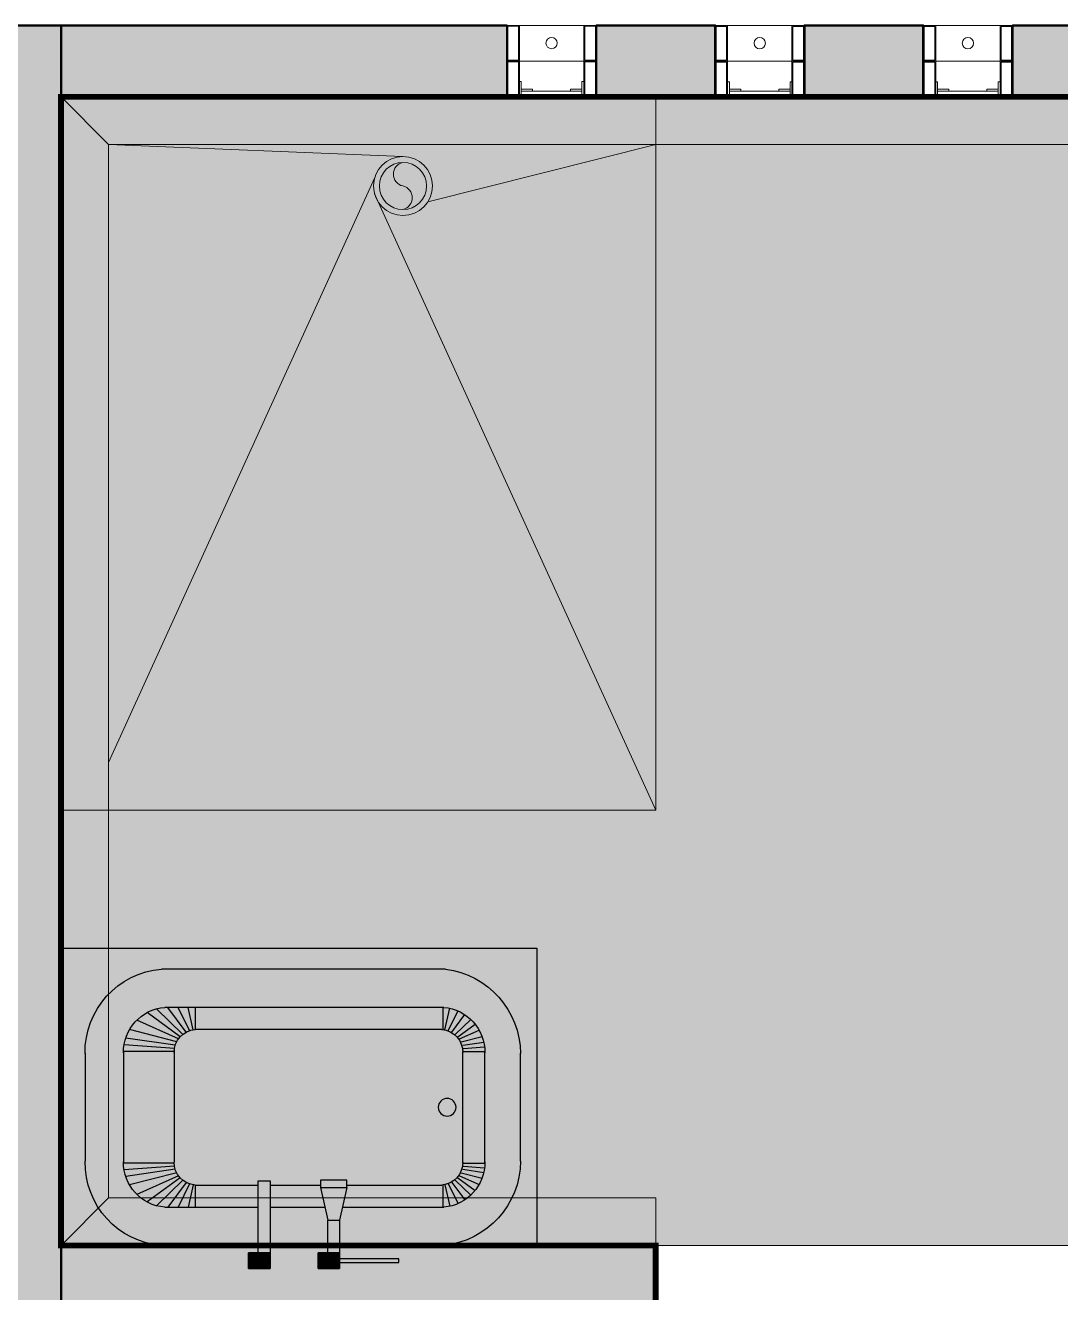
# Model space of a CAD drawing. Header units: metres. Extents: x 167 to 250, y 44 to 219.
# Drawn here: x 182.473 to 184.214, y 120.749 to 122.881 of the extents above; entities that cross this region are included whole.
import ezdxf

# ---------------------------------------------------------------- set-up
doc = ezdxf.new("R2010")
doc.units = ezdxf.units.M
for name, color, linetype, lineweight in [('A-MURO', 7, 'Continuous', 50), ('A-PISO -ACHU', 55, 'Continuous', 0), ('A-PLAN-ACHU4', 251, 'Continuous', 5), ('A-PLAN-ACHU5', 252, 'Continuous', 5), ('H_ACCESORIOS DESAGUES', 160, 'Continuous', 20)]:
    doc.layers.add(name, color=color, linetype=linetype, lineweight=lineweight)
doc.layers.add('A_MOBILIARIO', color=8, linetype='Continuous')
pattern_1 = [(0, (0, -0.2311683247949077), (0, 6.985), [5.08, -1.905]), (90, (0, -0.2311683247949077), (-6.985, 4.277078946022131e-16), [5.08, -1.905])]
pattern_2 = [(0, (0, 0), (0, 6.985), [5.08, -1.905]), (90, (0, 0), (-6.985, 4.277078946022131e-16), [5.08, -1.905])]
pattern_3 = [(0, (4.547473508864641e-13, -0.6247219652223066), (0, 6.985), [5.08, -1.905]), (90, (4.547473508864641e-13, -0.6247219652223066), (-6.985, 4.277078946022131e-16), [5.08, -1.905])]

# ---------------------------------------------------------------- blocks, each defined once
blk = doc.blocks.new('Ventana')
at = {"layer": 'A-PLAN-ACHU4', "lineweight": 0}
blk.add_lwpolyline([(70.01134361059218, 22.30446699201386), (70.01134361059218, 22.18446699201385), (69.86134361059217, 22.18446699201385), (69.86134361059217, 22.30446699201386)], close=True, dxfattribs=at)
at = {"layer": 'A-PLAN-ACHU5', "lineweight": 0}
for points in [[(69.86134402153235, 22.24446699201391), (69.86134473654525, 22.30446699201386), (69.88215901050003, 22.30446699201386), (69.88215829548713, 22.24446699201391)], [(69.8628440215322, 22.24596699201376), (69.8628447365451, 22.30296699201401), (69.88065901050018, 22.30296699201401), (69.88065829548728, 22.24596699201376)], [(69.9905308914555, 22.24446699201391), (69.99053103452948, 22.30446699201386), (69.8821584385611, 22.30446699201386), (69.88215829548713, 22.24446699201391)], [(69.90755901050002, 22.30446699201386), (69.88215901050003, 22.30446699201386), (69.88215901050003, 22.27906699201387), (69.88535901050014, 22.27906699201387), (69.88535901050014, 22.30126699201375), (69.90755901050002, 22.30126699201375)], [(69.9651316228184, 22.30445149074714), (69.9905316228184, 22.30445149074714), (69.9905316228184, 22.27905149074715), (69.98733162281829, 22.27905149074715), (69.98733162281829, 22.30125149074703), (69.9651316228184, 22.30125149074703)], [(70.01134516541029, 22.24446699201391), (70.01134473654534, 22.30446699201386), (69.99053046259056, 22.30446699201386), (69.9905308914555, 22.24446699201391)], [(70.00984516541044, 22.24596699201376), (70.00984473654549, 22.30296699201401), (69.9920304625904, 22.30296699201401), (69.99203089145536, 22.24596699201376)], [(69.88535901049968, 22.29496699201374), (69.90435901049992, 22.29496699201374), (69.90435901049992, 22.29176699201409), (69.88535901049968, 22.29176699201409)], [(69.98733162281874, 22.29495149074702), (69.96833162281851, 22.29495149074702), (69.96833162281851, 22.29175149074737), (69.98733162281874, 22.29175149074737)], [(69.86134330651944, 22.18446699201397), (69.86134402153235, 22.24446699201391), (69.88215829548713, 22.24446699201391), (69.88215758047423, 22.18446699201397)], [(69.8628433065193, 22.18596699201382), (69.8628440215322, 22.24296699201406), (69.88065829548728, 22.24296699201406), (69.88065758047438, 22.18596699201382)], [(69.9905301764426, 22.18446699201397), (69.99053031951658, 22.24446699201391), (69.8821577235482, 22.24446699201391), (69.88215758047423, 22.18446699201397)], [(70.01134445039739, 22.18446699201397), (70.01134402153244, 22.24446699201391), (69.99052974757765, 22.24446699201391), (69.9905301764426, 22.18446699201397)], [(70.00984445039754, 22.18596699201382), (70.00984402153259, 22.24296699201406), (69.9920297475775, 22.24296699201406), (69.99203017644246, 22.18596699201382)]]:
    blk.add_lwpolyline(points, close=True, dxfattribs=at)
at = {"layer": 'A-PLAN-ACHU5', "lineweight": 0, "elevation": -1.201708993585166e-09}
blk.add_lwpolyline([(69.88535901050014, 22.30126699201375), (69.98733162281829, 22.30125149074703), (69.98733162281829, 22.29495149074702), (69.88535901050014, 22.29496699201374)], close=True, dxfattribs=at)
at = {"layer": 'A-PLAN-ACHU5', "lineweight": 0}
blk.add_circle((69.93634473654552, 22.21423897682345), 0.009524999999939611, dxfattribs=at)
blk = doc.blocks.new('sifon')
at = {"lineweight": 0, "transparency": 33554508}
blk.add_hatch(color=252, dxfattribs=at).paths.add_polyline_path([(0, 0, -0.8103451215678315), (2.916005458218996e-07, 0.0397030834723059, -1), (-2.781627329371523e-07, -0.03970308336032569, 0.7863031093906079)])
at = {"color": 252, "lineweight": 0}
for centre, radius in [((0, -8.041862453733728e-10), 0.04945932076248262), ((0, 0), 0.03970308854337931)]:
    blk.add_circle(centre, radius, dxfattribs=at)
for centre, radius, start, end in [((0.004205665318376355, 0.01985151200499217, 2.61930414847953e-06), 0.02029212177329212, 101.9607780547418, 258.038420754303), ((-0.004818817280992274, -0.01985152241929606, 2.61930414847953e-06), 0.02042800631120464, 283.6434388831337, 76.35575910364949)]:
    blk.add_arc(centre, radius, start, end, dxfattribs=at)
blk = doc.blocks.new('LAVACOLAS PLANTA')
at = {"layer": 'A_MOBILIARIO', "true_color": 0xffffff}
h = blk.add_hatch(color=7, dxfattribs=at)
h.dxf.hatch_style = 1
h.paths.add_polyline_path([(3251.488809055902, 1626.758733589742), (3251.481363411084, 1626.758733589742), (3251.481363411084, 1626.723733589743), (3251.488809055902, 1626.723733589743)])
h = blk.add_hatch(color=7, dxfattribs=at)
h.dxf.hatch_style = 1
h.paths.add_polyline_path([(3251.502727326055, 1626.758733589742), (3251.488809055902, 1626.758733589742), (3251.488809055902, 1626.723733589743), (3251.502727326055, 1626.723733589743)])
h = blk.add_hatch(color=7, dxfattribs=at)
h.dxf.hatch_style = 1
h.paths.add_polyline_path([(3251.529674130101, 1626.758733589742), (3251.502727326055, 1626.758733589742), (3251.502727326055, 1626.723733589743), (3251.529674130101, 1626.723733589743)])
h = blk.add_hatch(color=7, dxfattribs=at)
h.dxf.hatch_style = 1
h.paths.add_polyline_path([(3251.64537983328, 1626.758733589742), (3251.637934188462, 1626.758733589742), (3251.637934188462, 1626.723733589743), (3251.64537983328, 1626.723733589743)])
h = blk.add_hatch(color=7, dxfattribs=at)
h.dxf.hatch_style = 1
h.paths.add_polyline_path([(3251.659298103433, 1626.758733589742), (3251.64537983328, 1626.758733589742), (3251.64537983328, 1626.723733589743), (3251.659298103433, 1626.723733589743)])
h = blk.add_hatch(color=7, dxfattribs=at)
h.dxf.hatch_style = 1
h.paths.add_polyline_path([(3251.686244907479, 1626.758733589742), (3251.659298103433, 1626.758733589742), (3251.659298103433, 1626.723733589743), (3251.686244907479, 1626.723733589743)])
h = blk.add_hatch(color=7, dxfattribs=at)
h.dxf.hatch_style = 1
h.paths.add_polyline_path([(3251.819531198038, 1626.745407284534), (3251.686244907479, 1626.745407284534), (3251.686244907479, 1626.737059894951), (3251.819531198038, 1626.737059894951)])
h = blk.add_hatch(dxfattribs=at)
h.set_pattern_fill('ANGLE')
h.set_pattern_definition(pattern_1)
h.paths.add_polyline_path([(3251.488809055902, 1626.717760152308), (3251.481363411083, 1626.717760152308), (3251.481363411083, 1626.682760152308), (3251.488809055902, 1626.682760152308)])
h = blk.add_hatch(dxfattribs=at)
h.set_pattern_fill('ANGLE')
h.set_pattern_definition(pattern_3)
h.paths.add_polyline_path([(3251.488809055902, 1626.717760152311), (3251.481363411084, 1626.717760152311), (3251.481363411084, 1626.682760152311), (3251.488809055902, 1626.682760152311)])
h = blk.add_hatch(dxfattribs=at)
h.set_pattern_fill('ANGLE')
h.set_pattern_definition(pattern_1)
h.paths.add_polyline_path([(3251.502727326055, 1626.717760152308), (3251.488809055902, 1626.717760152308), (3251.488809055902, 1626.682760152308), (3251.502727326055, 1626.682760152308)])
h = blk.add_hatch(dxfattribs=at)
h.set_pattern_fill('ANGLE')
h.set_pattern_definition(pattern_3)
h.paths.add_polyline_path([(3251.502727326055, 1626.717760152311), (3251.488809055902, 1626.717760152311), (3251.488809055902, 1626.682760152311), (3251.502727326055, 1626.682760152311)])
h = blk.add_hatch(color=7, dxfattribs=at)
h.dxf.hatch_style = 1
h.paths.add_polyline_path([(3251.529674130101, 1626.723733589743), (3251.502727326055, 1626.723733589743), (3251.502727326055, 1626.561233589742), (3251.529674130101, 1626.561233589742)])
h = blk.add_hatch(dxfattribs=at)
h.set_pattern_fill('ANGLE')
h.set_pattern_definition(pattern_1)
h.paths.add_polyline_path([(3251.529674130101, 1626.717760152308), (3251.502727326055, 1626.717760152308), (3251.502727326055, 1626.682760152308), (3251.529674130101, 1626.682760152308)])
h = blk.add_hatch(dxfattribs=at)
h.set_pattern_fill('ANGLE')
h.set_pattern_definition(pattern_3)
h.paths.add_polyline_path([(3251.529674130101, 1626.717760152311), (3251.502727326055, 1626.717760152311), (3251.502727326055, 1626.682760152311), (3251.529674130101, 1626.682760152311)])
h = blk.add_hatch(dxfattribs=at)
h.set_pattern_fill('ANGLE')
h.set_pattern_definition(pattern_1)
h.paths.add_polyline_path([(3251.64537983328, 1626.717760152308), (3251.637934188461, 1626.717760152308), (3251.637934188461, 1626.682760152308), (3251.64537983328, 1626.682760152308)])
h = blk.add_hatch(dxfattribs=at)
h.set_pattern_fill('ANGLE')
h.set_pattern_definition(pattern_3)
h.paths.add_polyline_path([(3251.64537983328, 1626.717760152311), (3251.637934188462, 1626.717760152311), (3251.637934188462, 1626.682760152311), (3251.64537983328, 1626.682760152311)])
h = blk.add_hatch(dxfattribs=at)
h.set_pattern_fill('ANGLE')
h.set_pattern_definition(pattern_1)
h.paths.add_polyline_path([(3251.659298103433, 1626.717760152308), (3251.64537983328, 1626.717760152308), (3251.64537983328, 1626.682760152308), (3251.659298103433, 1626.682760152308)])
h = blk.add_hatch(dxfattribs=at)
h.set_pattern_fill('ANGLE')
h.set_pattern_definition(pattern_3)
h.paths.add_polyline_path([(3251.659298103433, 1626.717760152311), (3251.64537983328, 1626.717760152311), (3251.64537983328, 1626.682760152311), (3251.659298103433, 1626.682760152311)])
h = blk.add_hatch(color=7, dxfattribs=at)
h.dxf.hatch_style = 1
h.paths.add_polyline_path([(3251.686244907479, 1626.723733589743), (3251.659298103433, 1626.723733589743), (3251.659298103433, 1626.649681158688), (3251.686244907479, 1626.649681158688)])
h = blk.add_hatch(dxfattribs=at)
h.set_pattern_fill('ANGLE')
h.set_pattern_definition(pattern_1)
h.paths.add_polyline_path([(3251.686244907479, 1626.717760152308), (3251.659298103433, 1626.717760152308), (3251.659298103433, 1626.682760152308), (3251.686244907479, 1626.682760152308)])
h = blk.add_hatch(dxfattribs=at)
h.set_pattern_fill('ANGLE')
h.set_pattern_definition(pattern_3)
h.paths.add_polyline_path([(3251.686244907479, 1626.717760152311), (3251.659298103433, 1626.717760152311), (3251.659298103433, 1626.682760152311), (3251.686244907479, 1626.682760152311)])
h = blk.add_hatch(color=7, dxfattribs=at)
h.dxf.hatch_style = 1
h.paths.add_polyline_path([(3251.921708842788, 1626.706955895796), (3251.28642775508, 1626.707017299857, 0.3962541799011419), (3251.113096587114, 1626.517290187227), (3251.113096587114, 1626.274465452108, 0.3952630296530321), (3251.285489396937, 1626.08450880168), (3251.92448017197, 1626.084389128555, 0.3776741057271244), (3252.093326269208, 1626.276038848499), (3252.09334068335, 1626.515688733965, 0.3829109296517303)])
h = blk.add_hatch(dxfattribs=at)
h.set_pattern_fill('ANGLE')
h.set_pattern_definition(pattern_1)
h.paths.add_polyline_path([(3251.819531198037, 1626.7044338471), (3251.686244907479, 1626.7044338471), (3251.686244907479, 1626.696086457516), (3251.819531198037, 1626.696086457516)])
h = blk.add_hatch(dxfattribs=at)
h.set_pattern_fill('ANGLE')
h.set_pattern_definition(pattern_3)
h.paths.add_polyline_path([(3251.819531198038, 1626.704433847103), (3251.686244907479, 1626.704433847103), (3251.686244907479, 1626.696086457519), (3251.819531198038, 1626.696086457519)])
h = blk.add_hatch(dxfattribs=at)
h.set_pattern_fill('ANGLE')
h.set_pattern_definition(pattern_2)
h.paths.add_polyline_path([(3252.063334069543, 1626.522146810148, 0.3865215948095206), (3251.92448017197, 1626.670561256979), (3251.290656676982, 1626.670724622117, 0.3949233594127352), (3251.149572969183, 1626.519961618757), (3251.149572969183, 1626.271488766777, 0.390683330516218), (3251.288442669099, 1626.120889128555), (3251.92448017197, 1626.120889128555, 0.3948568406460685), (3252.063334069543, 1626.273673958168)])
h = blk.add_hatch(dxfattribs=at)
h.set_pattern_fill('ANGLE')
h.set_pattern_definition(pattern_2)
h.paths.add_polyline_path([(3252.063334069543, 1626.517290187195, 0.3957491710551744), (3251.92448017197, 1626.670561256979), (3251.289199084255, 1626.67062266104, 0.3972311431079816), (3251.149596587114, 1626.517290187118), (3251.149596587114, 1626.274160198339, 0.3957872193785741), (3251.288442669102, 1626.120889128555), (3251.92448017197, 1626.120889128555, 0.3948568405847457), (3252.063334069543, 1626.273673958136)])
h = blk.add_hatch(dxfattribs=at)
h.set_pattern_fill('ANGLE')
h.set_pattern_definition(pattern_1)
h.paths.add_polyline_path([(3251.529674130101, 1626.682760152308), (3251.502727326055, 1626.682760152308), (3251.502727326055, 1626.520260152308), (3251.529674130101, 1626.520260152308)])
h = blk.add_hatch(dxfattribs=at)
h.set_pattern_fill('ANGLE')
h.set_pattern_definition(pattern_3)
h.paths.add_polyline_path([(3251.529674130101, 1626.682760152311), (3251.502727326055, 1626.682760152311), (3251.502727326055, 1626.520260152311), (3251.529674130101, 1626.520260152311)])
h = blk.add_hatch(dxfattribs=at)
h.set_pattern_fill('ANGLE')
h.set_pattern_definition(pattern_1)
h.paths.add_polyline_path([(3251.686244907479, 1626.682760152308), (3251.659298103433, 1626.682760152308), (3251.659298103433, 1626.608707721253), (3251.686244907479, 1626.608707721253)])
h = blk.add_hatch(dxfattribs=at)
h.set_pattern_fill('ANGLE')
h.set_pattern_definition(pattern_3)
h.paths.add_polyline_path([(3251.686244907479, 1626.682760152311), (3251.659298103433, 1626.682760152311), (3251.659298103433, 1626.608707721257), (3251.686244907479, 1626.608707721257)])
h = blk.add_hatch(color=7, dxfattribs=at)
h.dxf.hatch_style = 1
h.paths.add_polyline_path([(3251.686244907479, 1626.649681158688), (3251.659298103433, 1626.649681158688), (3251.643352947874, 1626.576229949667), (3251.702190063039, 1626.576229949667)])
h = blk.add_hatch(dxfattribs=at)
h.set_pattern_fill('ANGLE')
h.set_pattern_definition(pattern_1)
h.paths.add_polyline_path([(3251.686244907479, 1626.608707721253), (3251.659298103433, 1626.608707721253), (3251.643352947873, 1626.535256512232), (3251.702190063038, 1626.535256512232)])
h = blk.add_hatch(dxfattribs=at)
h.set_pattern_fill('ANGLE')
h.set_pattern_definition(pattern_3)
h.paths.add_polyline_path([(3251.686244907479, 1626.608707721257), (3251.659298103433, 1626.608707721257), (3251.643352947874, 1626.535256512235), (3251.702190063039, 1626.535256512235)])
h = blk.add_hatch(color=7, dxfattribs=at)
h.dxf.hatch_style = 1
h.paths.add_polyline_path([(3251.702190063039, 1626.576229949667), (3251.643352947874, 1626.576229949667), (3251.643352947874, 1626.560131214347), (3251.702190063039, 1626.560131214347)])
h = blk.add_hatch(dxfattribs=at)
h.set_pattern_fill('ANGLE')
h.set_pattern_definition(pattern_1)
h.paths.add_polyline_path([(3251.702190063038, 1626.535256512232), (3251.643352947873, 1626.535256512232), (3251.643352947873, 1626.519157776912), (3251.702190063038, 1626.519157776912)])
h = blk.add_hatch(dxfattribs=at)
h.set_pattern_fill('ANGLE')
h.set_pattern_definition(pattern_3)
h.paths.add_polyline_path([(3251.702190063039, 1626.535256512235), (3251.643352947874, 1626.535256512235), (3251.643352947874, 1626.519157776915), (3251.702190063039, 1626.519157776915)])
at = {"layer": 'A_MOBILIARIO'}
for points in [[(3251.529674130101, 1626.758733589742), (3251.529674130101, 1626.723733589743), (3251.481363411084, 1626.723733589743), (3251.481363411084, 1626.758733589742)], [(3251.481363411084, 1626.758733589742), (3251.481363411084, 1626.723733589743), (3251.488809055902, 1626.723733589743), (3251.488809055902, 1626.758733589742)], [(3251.529674130101, 1626.561233589742), (3251.529674130101, 1626.758733589742), (3251.502727326055, 1626.758733589742), (3251.502727326055, 1626.561233589742)], [(3251.637934188462, 1626.758733589742), (3251.637934188462, 1626.723733589743), (3251.64537983328, 1626.723733589743), (3251.64537983328, 1626.758733589742)], [(3251.686244907479, 1626.758733589742), (3251.686244907479, 1626.723733589743), (3251.637934188462, 1626.723733589743), (3251.637934188462, 1626.758733589742)], [(3251.819531198038, 1626.737059894951), (3251.686244907479, 1626.737059894951), (3251.686244907479, 1626.745407284534), (3251.819531198038, 1626.745407284534)], [(3251.643352947874, 1626.576229949667), (3251.702190063039, 1626.576229949667), (3251.702190063039, 1626.560131214347), (3251.643352947874, 1626.560131214347)]]:
    blk.add_lwpolyline(points, close=True, dxfattribs=at)
for points in [[(3251.686244907479, 1626.649681158688), (3251.686244907479, 1626.758733589742), (3251.659298103433, 1626.758733589742), (3251.659298103433, 1626.649681158688)], [(3251.28642775508, 1626.707017299857), (3251.502727326055, 1626.706996393093)], [(3251.529674130101, 1626.706993788508), (3251.659298103433, 1626.706981259505)], [(3251.686244907479, 1626.706978654921), (3251.921708842794, 1626.706955895796)], [(3251.643352947874, 1626.576229949667), (3251.659298103433, 1626.649681158688)], [(3251.659298103433, 1626.649681158688), (3251.686244907479, 1626.649681158688)], [(3251.702190063039, 1626.576229949667), (3251.686244907479, 1626.649681158688)], [(3251.326883536905, 1626.554265354364), (3251.252642461441, 1626.608920898439)], [(3251.332930775798, 1626.559938690072), (3251.273860550486, 1626.617437598678)], [(3251.292488247403, 1626.620725192769), (3251.502727326055, 1626.620725192769)], [(3251.340434783623, 1626.564899540717), (3251.299779276669, 1626.62072519277)], [(3251.348514549334, 1626.56840824264), (3251.322701846333, 1626.62072519277)], [(3251.356237814916, 1626.570342426143), (3251.344995851101, 1626.62072519277)], [(3251.360616974526, 1626.570889128557), (3251.360616974526, 1626.62072519277)], [(3251.529674130101, 1626.620725192769), (3251.653012197631, 1626.620725192769)], [(3251.692530813281, 1626.620725192769), (3251.920434593662, 1626.62072519277)], [(3251.918758244062, 1626.570889128557), (3251.918758244062, 1626.62072519277)], [(3251.923137403673, 1626.570342426143), (3251.933928813837, 1626.618705960204)], [(3251.930860669254, 1626.56840824264), (3251.952676303137, 1626.612623969672)], [(3251.938940434965, 1626.564899540717), (3251.967751963683, 1626.604461767284)], [(3251.323394719639, 1626.549967418841), (3251.229490138252, 1626.591752408954)], [(3251.659298103433, 1626.576229949667), (3251.686244907479, 1626.576229949667)], [(3251.946444442791, 1626.559938690072), (3251.981267922947, 1626.593835836939)], [(3251.952491681684, 1626.554265354364), (3251.991375460428, 1626.582891206963)], [(3251.316017272281, 1626.535314516717), (3251.204689797048, 1626.55171677371)], [(3251.319419725425, 1626.543536272219), (3251.213199682643, 1626.570651843194)], [(3251.360616974526, 1626.570889128557), (3251.502727326055, 1626.570889128557)], [(3251.529674130101, 1626.570889128557), (3251.643352947874, 1626.570889128557)], [(3251.702190063039, 1626.570889128557), (3251.916389015363, 1626.570889128557)], [(3251.95598049895, 1626.549967418841), (3252.000279589713, 1626.569679311938)], [(3251.959955493164, 1626.543536272219), (3252.006890795547, 1626.555517791805)], [(3251.113096587114, 1626.274160198339), (3251.113096587114, 1626.517290187195)], [(3251.199572969183, 1626.269701358811), (3251.199572969183, 1626.521749026722)], [(3251.313671920346, 1626.521232285072), (3251.199588771526, 1626.521749026722)], [(3251.314362374535, 1626.528427645419), (3251.200930988517, 1626.53647627317)], [(3251.313664104758, 1626.267010566494), (3251.313664104758, 1626.519058234405)], [(3251.963334069543, 1626.521749026718), (3251.963334069543, 1626.269701358821)], [(3251.963357946307, 1626.535314516717), (3252.010848402841, 1626.542311447809)], [(3251.965012844054, 1626.528427645419), (3252.012653386642, 1626.531808023695)], [(3251.965703298243, 1626.521232285072), (3252.013334069543, 1626.521448029497)], [(3252.013334069543, 1626.521749026718), (3252.013334069543, 1626.269701358821)], [(3252.093334069543, 1626.517290187195), (3252.093334069543, 1626.274160198339)], [(3251.313671920346, 1626.270218100461), (3251.199588771526, 1626.269701358811)], [(3251.314362374535, 1626.263022740114), (3251.200930988517, 1626.254974112363)], [(3251.965012844054, 1626.263022740114), (3252.012653386641, 1626.259642361838)], [(3251.965703298243, 1626.270218100461), (3252.013334069543, 1626.270002356036)], [(3251.316017272281, 1626.256135868816), (3251.204689797048, 1626.239733611823)], [(3251.319419725425, 1626.247914113314), (3251.213199682643, 1626.220798542339)], [(3251.323394719639, 1626.241482966692), (3251.229490138252, 1626.199697976579)], [(3251.326883536905, 1626.237185031169), (3251.252642461441, 1626.182529487094)], [(3251.332930775798, 1626.231511695461), (3251.273860550486, 1626.174012786855)], [(3251.946444442791, 1626.231511695461), (3251.981267922944, 1626.197614548598)], [(3251.952491681684, 1626.237185031169), (3251.991375460425, 1626.208559178573)], [(3251.95598049895, 1626.241482966692), (3252.00027958971, 1626.221771073597)], [(3251.959955493164, 1626.247914113314), (3252.006890795545, 1626.235932593728)], [(3251.963357946307, 1626.256135868816), (3252.01084840284, 1626.249138937725)], [(3251.340434783623, 1626.226550844816), (3251.299779276669, 1626.170725192763)], [(3251.348514549334, 1626.223042142893), (3251.322701846333, 1626.170725192763)], [(3251.356237814916, 1626.22110795939), (3251.344995851101, 1626.170725192763)], [(3251.360616974526, 1626.170889128557), (3251.360616974526, 1626.22072519277)], [(3251.916389015363, 1626.220561256983), (3251.360616974526, 1626.220561256983)], [(3251.918758244062, 1626.170889128557), (3251.918758244062, 1626.22072519277)], [(3251.923137403673, 1626.22110795939), (3251.933928813835, 1626.172744425336)], [(3251.930860669254, 1626.223042142893), (3251.952676303134, 1626.178826415866)], [(3251.938940434965, 1626.226550844816), (3251.96775196368, 1626.186988618253)], [(3251.920434593663, 1626.17072519277), (3251.292488247403, 1626.17072519277)], [(3251.92448017197, 1626.084389128555), (3251.285489396937, 1626.08450880168)]]:
    blk.add_lwpolyline(points, dxfattribs=at)
blk.add_circle((3251.928257840375, 1626.39572519277), 0.01994055820819085, dxfattribs=at)
for centre, radius, start, end in [((3251.300667516412, 1626.51996849329), 0.1875900499522647, 94.35344946193592, 180.8180649748257), ((3251.900957276529, 1626.515694954262), 0.1923834069206815, 0.4750989873229614, 83.80770428181518), ((3251.300668005079, 1626.51996161876), 0.1010950358958723, 94.64096449355192, 181.01306921481), ((3251.912254835991, 1626.51996161876), 0.1010950358958723, 358.9869307851894, 85.35903550644808), ((3251.364751153899, 1626.51996161876), 0.05109503589587228, 94.64096449355192, 181.01306921481), ((3251.912254835991, 1626.51996161876), 0.05109503589587228, 358.9869307851894, 85.35903550644808), ((3251.300668005078, 1626.271488766776), 0.1875950358950691, 178.9869307850569, 265.3590355067455), ((3251.300668005079, 1626.27148876678), 0.1010950358958723, 178.9869307851894, 265.3590355064481), ((3251.364751153899, 1626.27148876678), 0.05109503589587228, 178.9869307851894, 265.3590355064481), ((3251.912254835991, 1626.27148876678), 0.05109503589587228, 274.6409644935519, 1.013069214810563), ((3251.912254835991, 1626.27148876678), 0.1010950358958723, 274.6409644935519, 1.013069214810563), ((3251.900136669998, 1626.276038848499), 0.1931895992103841, 277.2389902416414, 359.6001396561266)]:
    blk.add_arc(centre, radius, start, end, dxfattribs=at)

msp = doc.modelspace()

# ---------------------------------------------------------------- hatches: boundary and pattern name
at = {"layer": 'A-PISO -ACHU', "true_color": 0xc3d9df, "transparency": 33554534}
h = msp.add_hatch(color=254, dxfattribs=at)
h.dxf.hatch_style = 1
h.paths.add_polyline_path([(184.8329024566242, 122.7603668600761), (184.8329024566242, 121.8282051538645), (186.0329024566245, 121.8282051538645), (186.0329024566245, 120.8282051538645), (184.8329024566242, 120.8282051538645), (183.5329304938732, 120.8282051549413), (182.5329024566245, 120.8282051538645), (182.5329024566245, 122.7603668600761)])
at = {"layer": 'A-PLAN-ACHU5'}
h = msp.add_hatch(dxfattribs=at)
h.set_pattern_fill('AR-CONC', color=256, scale=0.0005, angle=360)
h.set_pattern_definition([(49.99999999999999, (156.0367983522442, 372.5252429962568), (0.09109233449800201, -0.007969542769451585), [0.009525, -0.104775]), (355, (156.0367983522442, 372.5252429962568), (-0.01762171071248462, 0.09552842261951758), [0.00762, -0.08382029208500001]), (100.4514447, (156.0443893557444, 372.5245788695067), (0.07347062354517667, 0.08755887595609754), [0.008095004399999977, -0.08904512229999981]), (46.18419999999998, (156.0367983522442, 372.5506429962563), (0.135539520446065, -0.02102116396636363), [0.01428749999999998, -0.1571624999999996]), (96.63555760999992, (156.0480933022445, 372.5488912462563), (0.1187020670257516, 0.1237130622988607), [0.01214251157, -0.13356780408]), (351.18415117, (156.0367983522442, 372.5506429962563), (0.1187020670324886, 0.1237130622927663), [0.011429983535, -0.12572986596]), (20.99999999999995, (156.0494983522444, 372.5442929962567), (0.07580719563456623, -0.05113259909354385), [0.009524999999999999, -0.104775]), (326.0000000000001, (156.0494983522444, 372.5442929962567), (0.03090101417382358, 0.09209398306115962), [0.00762, -0.08381999999999999]), (71.45144499999996, (156.0558156185443, 372.5400319463063), (0.1067082096393581, 0.04096138444295257), [0.00809500439999998, -0.08904496879999983]), (37.49999999999994, (156.0367983522442, 372.5252429962568), (0.001544301625295928, 0.04227751943657655), [0, -0.082804, 0, -0.08509, 0, -0.0841375]), (7.499999999999875, (156.0367983522442, 372.5252429962568), (0.03340983125515289, 0.05009028740905975), [0, -0.04851399999999999, 0, -0.080899, 0, -0.03206750000000001]), (327.5, (156.0084773522444, 372.5252429962568), (0.06779529758343569, -0.002864371996336754), [0, -0.03175, 0, -0.09906000000000001, 0, -0.131445]), (317.4999999999999, (155.9957773522442, 372.5252429962568), (0.07406459069300902, 0.01271324551666648), [0, -0.041275, 0, -0.065786, 0, -0.093345])])
h.paths.add_polyline_path([(180.1129024566249, 120.7081985892146), (178.9129024566246, 120.7082051538641), (178.9129024566246, 118.7082051538641), (180.1629024566305, 118.7082051538641), (180.1629024566305, 118.588205153864), (178.7929024566247, 118.5882051538642), (178.7929024566247, 121.9482051538641), (179.9929024566245, 121.9482051538641), (179.9929024566245, 122.8803668600758), (180.4628998300145, 122.8803668600758), (180.4628998300145, 122.7603668600759), (180.1129024566249, 122.760175286922), (180.1129024566249, 121.8282051538642), (178.9129024566246, 121.8282051538642), (178.9129024566246, 120.8282051538642), (180.1129024566249, 120.8281985892145)])
h.paths.add_polyline_path([(180.8129013848293, 122.7603653267674), (180.612900955949, 122.7603642108552), (180.612900955949, 122.8803642108551), (180.8129013848293, 122.8803653267676)])
h.paths.add_polyline_path([(181.1629025286893, 122.7603628250472), (180.9629020998091, 122.7603617091347), (180.9629020998091, 122.8803617091348), (181.1629025286893, 122.8803628250471)])
h.paths.add_polyline_path([(181.5129036725493, 122.7603603233267), (181.3129032436696, 122.7603592074145), (181.3129032436696, 122.8803592074144), (181.5129036725493, 122.8803603233266)], flags=17)
h.paths.add_polyline_path([(182.5329024566245, 118.5882051538642), (181.1629024566187, 118.588205153864), (181.1629024566187, 118.7082051538641), (182.4129024566246, 118.7082051538641), (182.4129024566246, 120.7082051538641), (181.4129024566246, 120.7082055396577), (181.4129024566246, 120.8282055396576), (182.4129024566246, 120.8282051538642), (182.4129024566246, 122.7603668600759), (181.6629051741284, 122.7603668600759), (181.6629051741284, 122.8803668600758), (182.5329024566245, 122.8803668600758)])
h = msp.add_hatch(dxfattribs=at)
h.set_pattern_fill('AR-CONC', color=256, scale=0.0005, angle=180)
h.set_pattern_definition([(230, (201.4290065610053, -94.34764594847161), (-0.09109233449800201, 0.007969542769451575), [0.009525, -0.104775]), (175, (201.4290065610053, -94.34764594847161), (0.01762171071248464, -0.09552842261951758), [0.00762, -0.08382029208500001]), (280.4514447, (201.421415557505, -94.34698182172156), (-0.07347062354517667, -0.08755887595609754), [0.008095004399999937, -0.08904512229999949]), (226.1842, (201.4290065610053, -94.3730459484716), (-0.135539520446065, 0.02102116396636362), [0.01428749999999998, -0.1571624999999996]), (276.63555761, (201.4177116110054, -94.37129419847156), (-0.1187020670257516, -0.1237130622988607), [0.01214251157, -0.13356780408]), (171.18415117, (201.4290065610053, -94.3730459484716), (-0.1187020670324886, -0.1237130622927663), [0.011429983535, -0.12572986596]), (201, (201.4163065610051, -94.36669594847172), (-0.07580719563456623, 0.05113259909354383), [0.009525, -0.104775]), (146, (201.4163065610051, -94.36669594847172), (-0.03090101417382357, -0.09209398306115962), [0.00762, -0.08381999999999999]), (251.4514449999999, (201.4099892947052, -94.36243489852154), (-0.1067082096393581, -0.04096138444295259), [0.008095004399999937, -0.08904496879999949]), (217.5, (201.4290065610053, -94.34764594847161), (-0.001544301625295923, -0.04227751943657655), [0, -0.082804, 0, -0.08509, 0, -0.0841375]), (187.4999999999999, (201.4290065610053, -94.34764594847161), (-0.03340983125515289, -0.05009028740905975), [0, -0.04851399999999999, 0, -0.080899, 0, -0.03206750000000001]), (147.5, (201.4573275610051, -94.34764594847161), (-0.06779529758343569, 0.002864371996336745), [0, -0.03175, 0, -0.09906000000000001, 0, -0.131445]), (137.5, (201.4700275610053, -94.34764594847161), (-0.07406459069300902, -0.01271324551666649), [0, -0.041275, 0, -0.065786, 0, -0.093345])])
h.paths.add_polyline_path([(184.8329024566242, 120.7081985892148), (186.0329024566245, 120.7082051538644), (186.0329024566245, 118.7082051538644), (184.7829024566186, 118.7082051538644), (184.7829024566186, 118.5882051538642), (186.1529024566244, 118.5882051538645), (186.1529024566244, 121.9482051538644), (184.9529024566245, 121.9482051538644), (184.9529024566245, 122.880366860076), (184.4829050832345, 122.880366860076), (184.4829050832345, 122.7603668600761), (184.8329024566242, 122.7601752869223), (184.8329024566242, 121.8282051538645), (186.0329024566245, 121.8282051538645), (186.0329024566245, 120.8282051538645), (184.8329024566242, 120.8281985892147)])
h.paths.add_polyline_path([(184.1329035284198, 122.7603653267677), (184.3329039573, 122.7603642108554), (184.3329039573, 122.8803642108553), (184.1329035284198, 122.8803653267678)])
h.paths.add_polyline_path([(183.7829023845597, 122.7603628250474), (183.98290281344, 122.7603617091349), (183.98290281344, 122.8803617091351), (183.7829023845597, 122.8803628250473)])
h.paths.add_polyline_path([(183.4329012406997, 122.7603603233269), (183.6329016695795, 122.7603592074147), (183.6329016695795, 122.8803592074146), (183.4329012406997, 122.8803603233268)], flags=17)
h.paths.add_polyline_path([(182.4129024566246, 118.5882051538645), (183.7829024566304, 118.5882051538642), (183.7829024566304, 118.7082051538644), (182.5329024566245, 118.7082051538644), (182.5329024566245, 120.7082051538644), (183.5329024566245, 120.7082055396579), (183.5329024566245, 120.8282055396578), (182.5329024566245, 120.8282051538645), (182.5329024566245, 122.7603668600761), (183.2828997391207, 122.7603668600761), (183.2828997391207, 122.880366860076), (182.4129024566246, 122.880366860076)])
at = {"layer": 'A_MOBILIARIO', "true_color": 0xffffff}
h = msp.add_hatch(color=7, dxfattribs=at)
h.dxf.hatch_style = 1
h.paths.add_polyline_path([(182.5329024566245, 120.8282051538645), (182.5329024566245, 121.3282051538645), (183.3329024566242, 121.3282051538645), (183.3329024566242, 120.8281832665891)])

# ---------------------------------------------------------------- linework, layer by layer
at = {"color": 252, "lineweight": 0}
for p, q in [((182.6129038659692, 122.680366504271), (183.1079024566247, 122.6598261800344)), ((183.5329024566236, 122.6803668601158), (183.1494626922372, 122.5835532204649)), ((182.6129024566249, 121.640405153863), (183.0605687508523, 122.6247106630963)), ((183.5329235968652, 121.5603668601111), (183.0602730475243, 122.5970378008249))]:
    msp.add_line(p, q, dxfattribs=at)
at = {"color": 3, "const_width": 0.01}
msp.add_lwpolyline([(182.5329024566245, 118.7082051538644), (186.0329024566245, 118.7082051538644), (186.0329024566245, 120.7082051538644), (184.8329024566242, 120.7082051538644), (184.8329024566242, 120.8282051538645), (186.0329024566245, 120.8282051538645), (186.0329024566245, 121.8282051538645), (184.8329024566242, 121.8282051538645), (184.8329024566242, 122.7603668600761), (182.5329024566245, 122.7603668600761), (182.5329024566245, 120.8282051538645), (183.5329024566245, 120.8282051538645), (183.5329024566245, 120.7082051538644), (182.5329024566245, 120.7082051538644)], close=True, dxfattribs=at)
at = {"layer": 'A-MURO'}
for points in [[(181.6629051741284, 122.8803668600758), (182.5329024566245, 122.8803668600758), (182.5329024566245, 118.5882051538642), (181.1629024566187, 118.588205153864), (181.1629024566187, 118.7082051538641), (182.4129024566246, 118.7082051538641), (182.4129024566246, 120.7082051538641), (181.4129024566246, 120.7082051538641), (181.4129024566246, 120.8282051538642), (182.4129024566246, 120.8282051538642), (182.4129024566246, 122.7603668600759), (181.6629051741284, 122.7603668600759), (181.6629051741284, 122.8805915768387)], [(183.2828997391207, 122.880366860076), (182.4129024566246, 122.880366860076), (182.4129024566246, 118.5882051538645), (183.7829024566304, 118.5882051538642), (183.7829024566304, 118.7082051538644), (182.5329024566245, 118.7082051538644), (182.5329024566245, 120.7082051538644), (183.5329024566245, 120.7082051538644), (183.5329024566245, 120.8282051538645), (182.5329024566245, 120.8282051538645), (182.5329024566245, 122.7603668600761), (183.2828997391207, 122.7603668600761), (183.2828997391207, 122.8805915768389)]]:
    msp.add_lwpolyline(points, dxfattribs=at)
for points in [[(183.6329016695795, 122.7603592074147), (183.4329012406997, 122.7603603233269), (183.4329012406997, 122.8803603233268), (183.6329016695795, 122.8803592074146)], [(183.98290281344, 122.7603617091349), (183.7829023845597, 122.7603628250474), (183.7829023845597, 122.8803628250473), (183.98290281344, 122.8803617091351)], [(184.3329039573, 122.7603642108554), (184.1329035284198, 122.7603653267677), (184.1329035284198, 122.8803653267678), (184.3329039573, 122.8803642108553)]]:
    msp.add_lwpolyline(points, close=True, dxfattribs=at)
at = {"layer": 'A-PISO -ACHU', "lineweight": 0}
msp.add_line((182.6129024566244, 122.6803668601126), (182.5329024566245, 122.7603668600761), dxfattribs=at)
for points in [[(183.5329024566254, 120.8281778011585), (182.5329024566245, 120.8281668600762), (182.5329024566245, 122.7603668600761), (184.8329020648271, 122.7603668584734), (184.8329020648271, 121.8283967254156), (186.0329024566245, 121.8282051538645), (186.0329024566245, 120.8282051538645)], [(183.5329024566254, 122.7603668601109), (183.5329235968652, 121.5603668601111)], [(182.6129061650104, 121.5603705696572), (182.6129024566244, 122.6803668601126), (184.7529024566243, 122.6803668601126), (184.7529024566243, 121.7482051538643), (185.9529024566245, 121.7482051538643), (185.9529024566245, 120.9081668600763)], [(182.5329024566245, 121.5603668601111), (183.5329024566254, 121.560413227289)], [(182.6128685082663, 121.5603705679111), (182.6128987474376, 120.9082029657793), (183.532904644841, 120.9081778011287), (183.5329024566245, 120.8281778011585)], [(182.6128987474376, 120.9082029657793), (182.5329024566245, 120.8282051538645)], [(184.8329024566242, 120.8281920245654), (183.5329304938732, 120.8282051549413)]]:
    msp.add_lwpolyline(points, dxfattribs=at)
at = {"layer": 'A_MOBILIARIO'}
msp.add_lwpolyline([(182.5329024566245, 120.8282051538645), (182.5329024566245, 121.3282051538645), (183.3329024566242, 121.3282051538645), (183.3329024566242, 120.8281832665891)], close=True, dxfattribs=at)

# ---------------------------------------------------------------- block references
at = {"color": 1, "true_color": 0xff0f0f, "rotation": 180}
for p in [(253.2942444756659, 145.0650585688529), (253.6442464060865, 145.064831625833), (253.9942475499565, 145.0648326980036)]:
    msp.add_blockref('Ventana', p, dxfattribs=at)
at = {"layer": 'A_MOBILIARIO', "xscale": -0.7469382635246781, "yscale": 0.7469382635246781, "zscale": 0.7469382635246781, "rotation": 180}
msp.add_blockref('LAVACOLAS PLANTA', (-2245.807436689853, 1335.877875791231), dxfattribs=at)
at = {"layer": 'H_ACCESORIOS DESAGUES'}
msp.add_blockref('sifon', (183.1079024566247, 122.6103668600761), dxfattribs=at)

doc.saveas('drawing.dxf')
